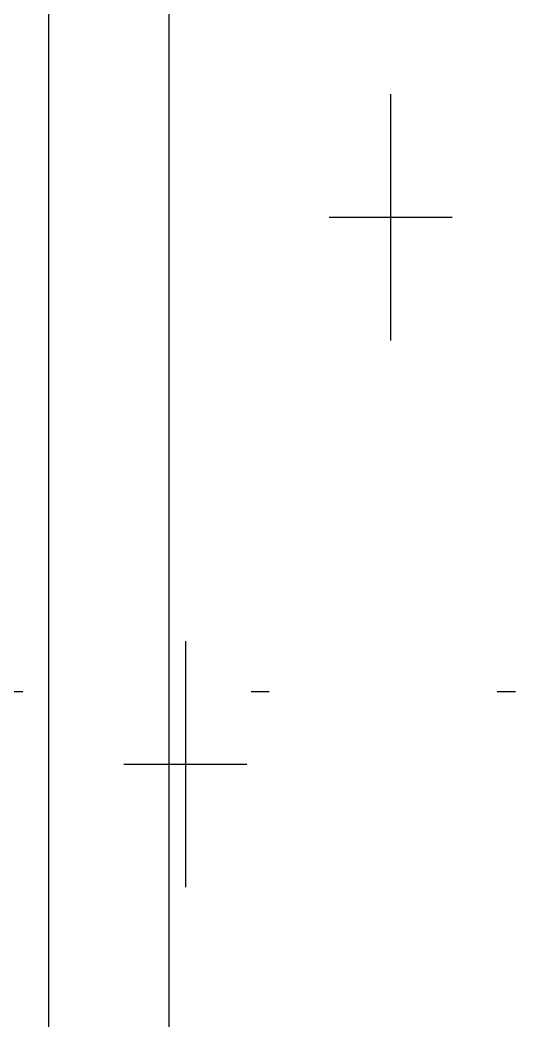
# Model space of a CAD drawing. Header units: millimetres. Extents: x -1499 to 6658, y -12483 to -6008.
# Drawn here: x 2135.34 to 2138.1, y -10890.86 to -10885.37 of the extents above; entities that cross this region are included whole.
import ezdxf

# ---------------------------------------------------------------- set-up
doc = ezdxf.new("R2010")
doc.units = ezdxf.units.MM
doc.linetypes.add('A-DOTLN01H', pattern=[0.125, 0, -0.125])
for name, color, linetype in [('CR-GRID', 56, 'A-DOTLN01H'), ('Layer', 7, 'Continuous'), ('수직그리드', 1, 'Continuous')]:
    doc.layers.add(name, color=color, linetype=linetype)

# ---------------------------------------------------------------- blocks, each defined once
blk = doc.blocks.new('TB-15')
at = {"layer": 'Layer'}
for points in [[(-1, -3), (-1, -12), (1, -12), (1, -3), (-1, -3)], [(-0.375, -3.2625), (-0.375, -3.4875)], [(-0.4875, -3.375), (-0.2625, -3.375)], [(-0.75, -3.7625), (-0.75, -3.9875)], [(-0.8625, -3.875), (-0.6375, -3.875)]]:
    blk.add_lwpolyline(points, dxfattribs=at)

msp = doc.modelspace()

# ---------------------------------------------------------------- linework, layer by layer
at = {"layer": 'CR-GRID', "linetype": 'A-DOTLN01H', "ltscale": 10}
msp.add_line((696.1572, -10889.0576), (6196.1572, -10889.0576), dxfattribs=at)
at = {"layer": '수직그리드'}
msp.add_line((2136.1572, -10860.1376), (2136.1572, -11873.0576), dxfattribs=at)

# ---------------------------------------------------------------- block references
at = {"xscale": 3, "yscale": 6, "zscale": 3}
msp.add_blockref('TB-15', (2138.4972, -10866.2071), dxfattribs=at)

doc.saveas('drawing.dxf')
